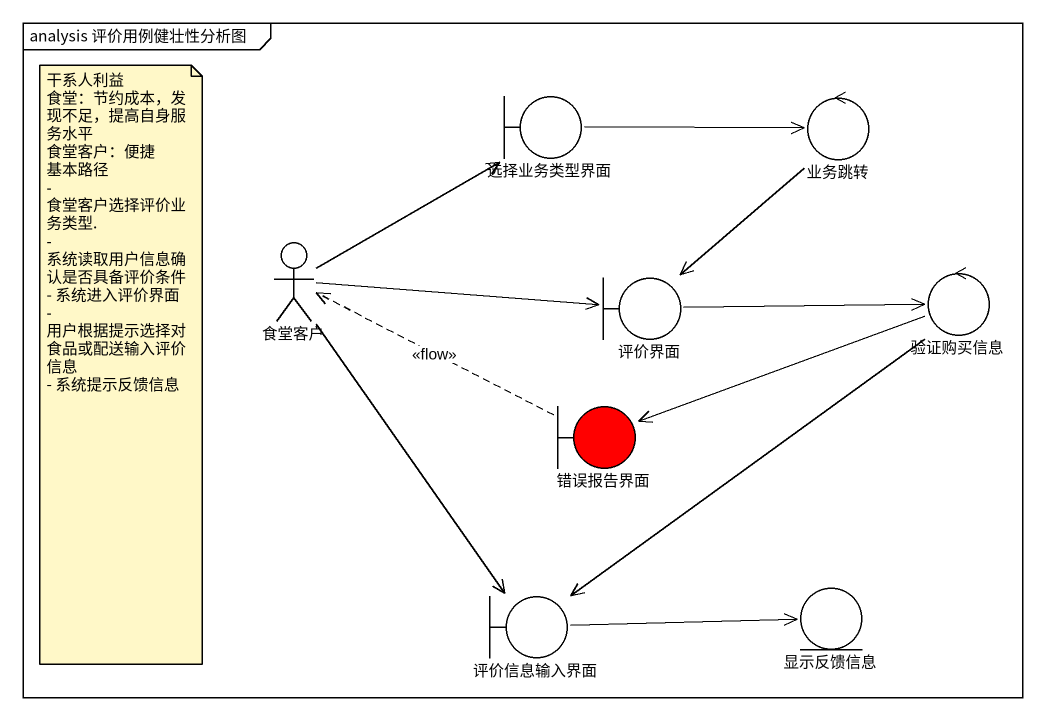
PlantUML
@startuml
mainframe analysis 评价用例健壮性分析图
boundary 选择业务类型界面
control 业务跳转
actor 食堂客户
boundary 评价界面
control 验证购买信息
boundary 错误报告界面 #FF0000
entity 显示反馈信息
boundary 评价信息输入界面
选择业务类型界面 -right-> 业务跳转
业务跳转 --> 评价界面
食堂客户 -up-> 选择业务类型界面
食堂客户 -right-> 评价界面
食堂客户 --> 评价信息输入界面
评价界面 -right-> 验证购买信息
验证购买信息 -left-> 错误报告界面
验证购买信息 --> 评价信息输入界面
错误报告界面 .left.> 食堂客户 : <<flow>>
评价信息输入界面 -right-> 显示反馈信息
note as N1
  干系人利益
  食堂：节约成本，发现不足，提高自身服务水平
  食堂客户：便捷
  基本路径
  - 食堂客户选择评价业务类型.
  - 系统读取用户信息确认是否具备评价条件
  - 系统进入评价界面
  - 用户根据提示选择对食品或配送输入评价信息
  - 系统提示反馈信息
end note
@enduml
